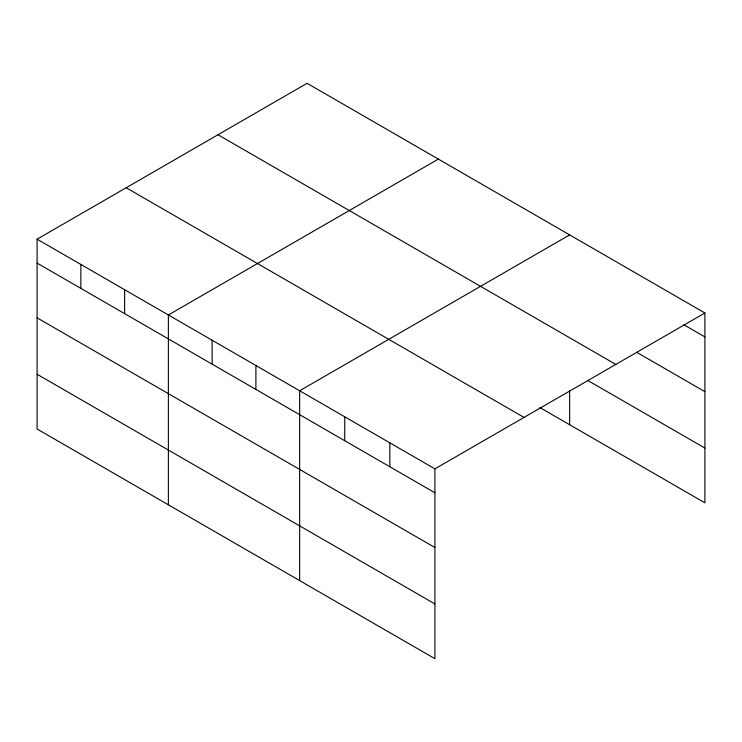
<?xml version="1.0" encoding="UTF-8"?>
<svg xmlns="http://www.w3.org/2000/svg" width="742" height="742" viewBox="0 0 742 742"><rect width="100%" height="100%" fill="white"/><g stroke="black" fill="none" stroke-linecap="round" stroke-linejoin="round"><path stroke-width="1.11" d="M37.1 239.184L434.914 468.861L434.914 658.692L37.1 429.015L37.1 239.184L307.086 83.308L704.9 312.985L704.9 502.816L539.805 407.506M438.364 159.103L168.378 314.979L168.378 504.81M569.643 234.899L299.657 390.765L299.657 580.606M434.914 468.861L704.9 312.985M683.864 324.764L704.9 336.914M636.766 352.329L704.9 391.665M217.99 134.747L615.804 364.424M587.673 380.396L704.9 448.066M126.196 187.745L524.01 417.421M37.1 263.104L434.914 492.781M37.1 317.854L434.914 547.531M37.1 374.265L434.914 603.942M569.643 390.515L569.643 424.73M389.828 442.826L389.828 466.755M344.742 416.8L344.742 440.729M255.897 365.5L255.897 389.429M212.138 340.235L212.138 364.164M124.619 289.714L124.619 313.634M80.859 264.449L80.859 288.369"/></g></svg>
